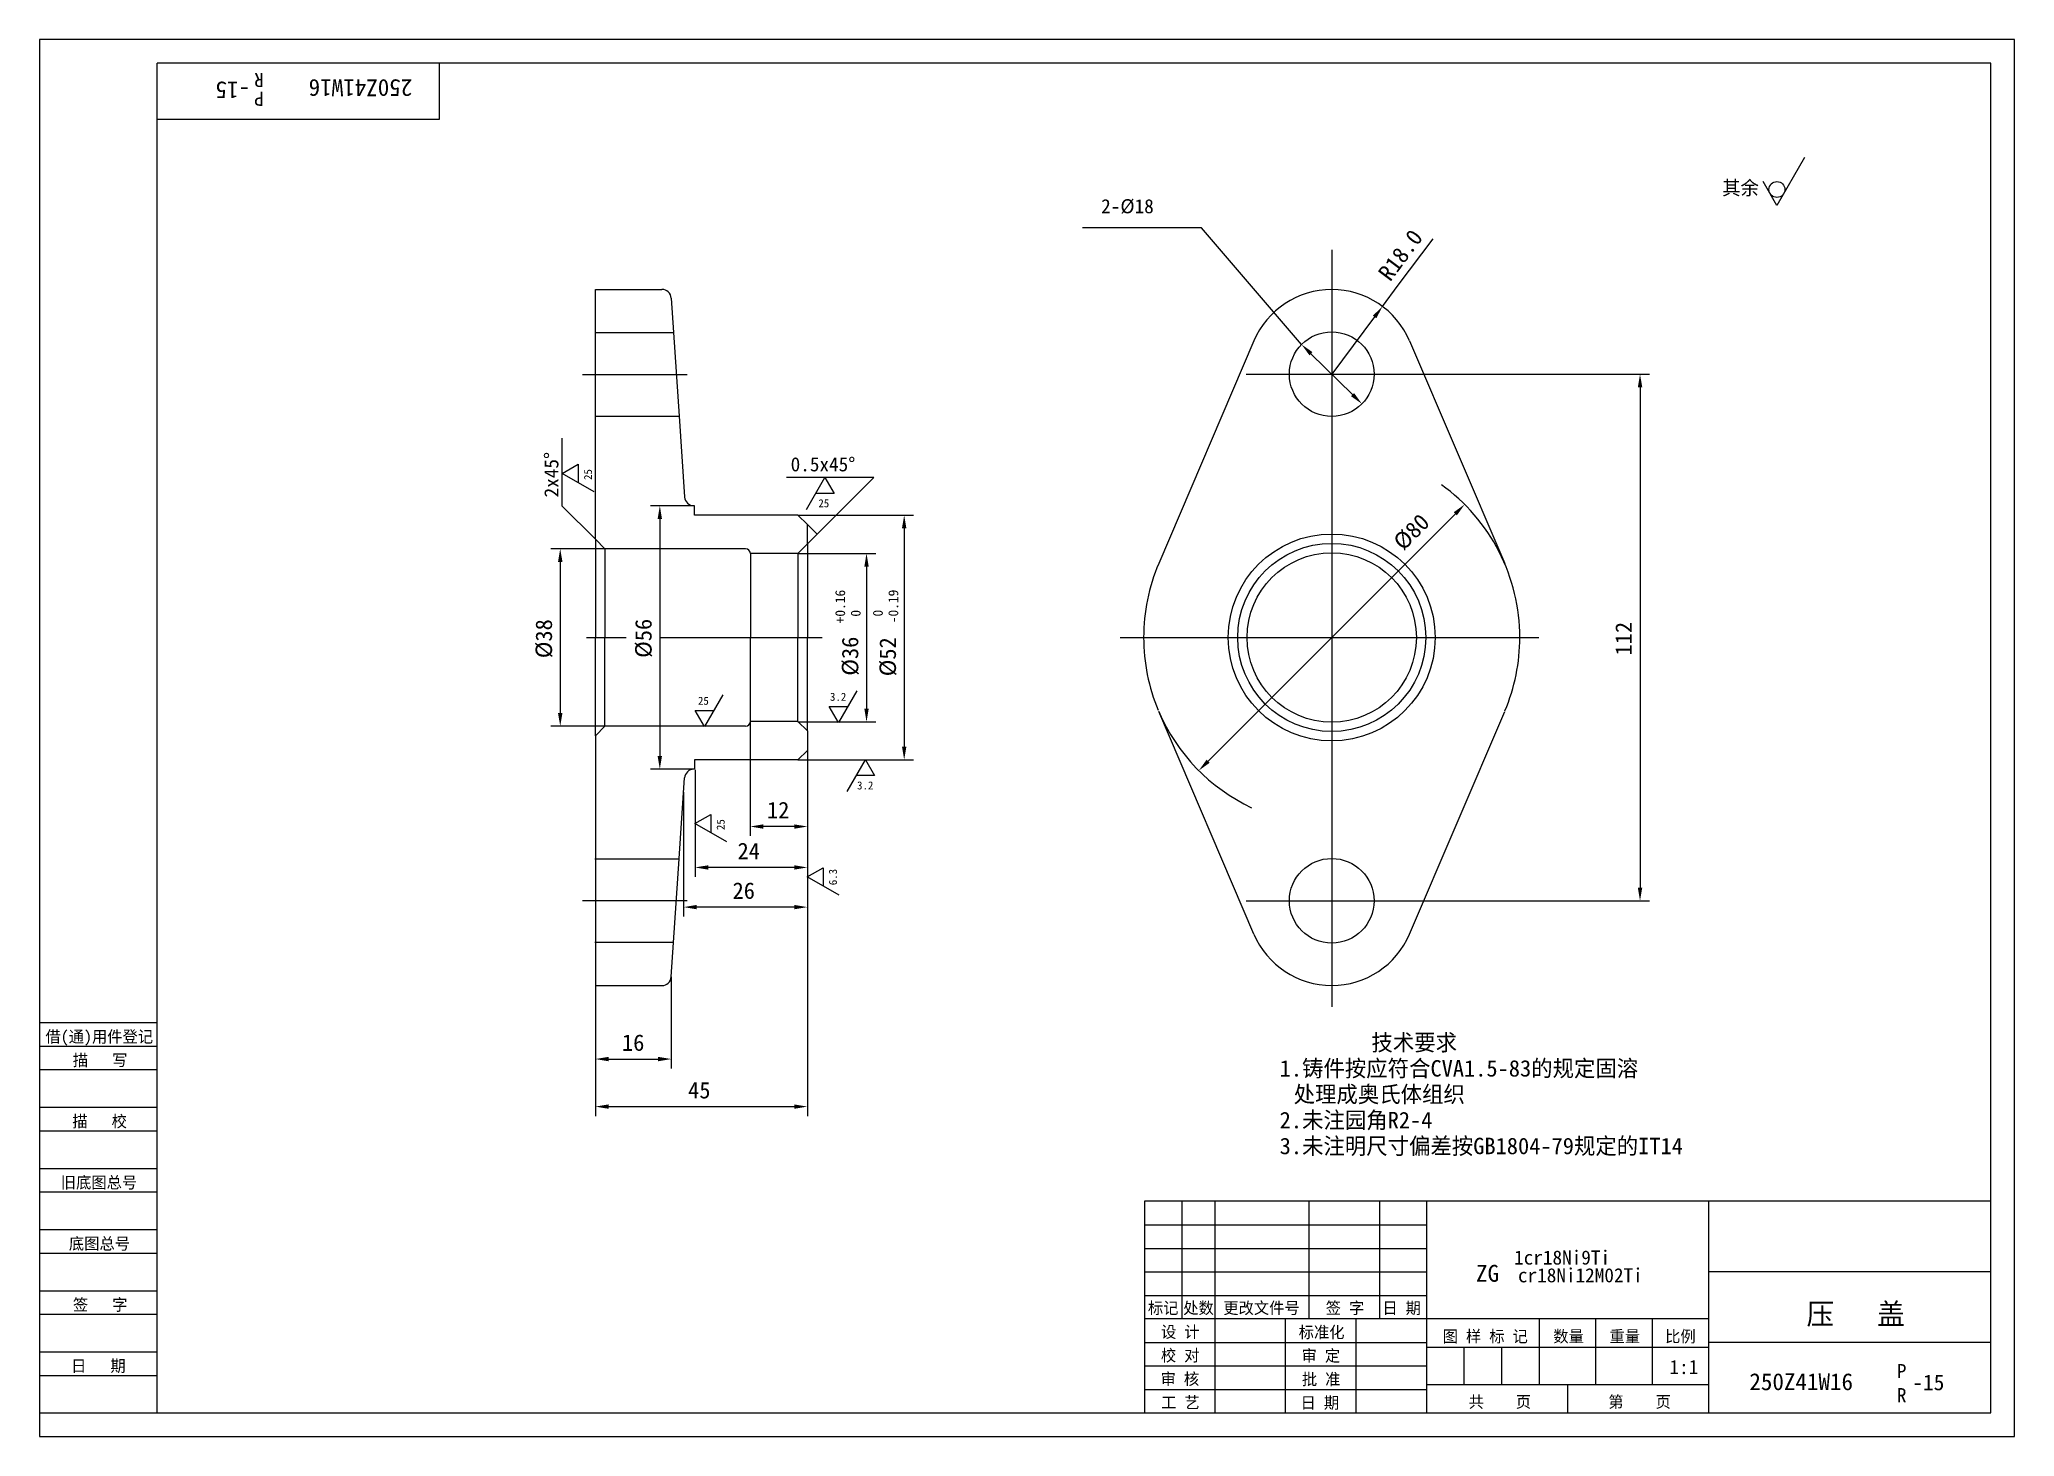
# Model space of a CAD drawing. Header units: metres. Extents: x 0 to 420, y 0 to 297.
import ezdxf

# ---------------------------------------------------------------- set-up
doc = ezdxf.new("R2010")
doc.units = ezdxf.units.M
for name, color, linetype in [('C', 6, 'Continuous'), ('D', 1, 'Continuous'), ('FL', 5, 'Continuous'), ('T', 7, 'Continuous'), ('TL', 4, 'Continuous')]:
    doc.layers.add(name, color=color, linetype=linetype)

# ---------------------------------------------------------------- blocks, each defined once
blk = doc.blocks.new('TUKUN3')
at = {"layer": 'FL'}
for p, q in [((420, 297), (0, 297)), ((0, 297), (0, 0)), ((420, 0), (420, 297)), ((0, 78), (25, 78)), ((0, 70), (25, 70)), ((0, 65), (25, 65)), ((0, 57), (25, 57)), ((0, 52), (25, 52)), ((243, 25), (243, 50)), ((250, 5), (250, 50)), ((270, 25), (270, 50)), ((285, 25), (285, 50)), ((0, 44), (25, 44)), ((235, 45), (295, 45)), ((0, 39), (25, 39)), ((235, 40), (295, 40)), ((235, 35), (295, 35)), ((0, 31), (25, 31)), ((235, 30), (295, 30)), ((0, 26), (25, 26)), ((280, 5), (280, 25)), ((0, 18), (25, 18)), ((235, 20), (295, 20)), ((0, 13), (25, 13)), ((235, 15), (295, 15)), ((235, 10), (295, 10)), ((0, 0), (420, 0))]:
    blk.add_line(p, q, dxfattribs=at)
at = {"layer": 'TL'}
for p, q in [((415, 292), (25, 292)), ((25, 5), (25, 292)), ((85, 292), (85, 280)), ((415, 5), (415, 292)), ((85, 280), (25, 280)), ((0, 88), (25, 88)), ((0, 83), (25, 83)), ((415, 50), (235, 50)), ((235, 50), (235, 5)), ((295, 5), (295, 50)), ((355, 5), (355, 50)), ((415, 35), (355, 35)), ((355, 25), (235, 25)), ((265, 5), (265, 25)), ((319, 11), (319, 25)), ((331, 11), (331, 25)), ((343, 11), (343, 25)), ((295, 19), (355, 19)), ((303, 11), (303, 19)), ((311, 11), (311, 19)), ((415, 20), (355, 20)), ((355, 11), (295, 11)), ((325, 5), (325, 11)), ((0, 5), (415, 5))]:
    blk.add_line(p, q, dxfattribs=at)
at = {"layer": 'T'}
for s, p in [('借(通)用件登记', (1.26, 83.76)), ('描   写', (7.09, 78.76)), ('描   校', (6.98, 65.76)), ('旧底图总号', (4.52, 52.76)), ('底图总号', (6.25, 39.76)), ('签   字', (7.1, 26.76)), ('标记', (235.71, 26.07)), ('处数', (243.22, 26.07)), ('更改文件号', (251.75, 26.07)), ('签 字', (273.53, 26.07)), ('日 期', (285.57, 26.07)), ('设 计', (238.5, 20.99)), ('标准化', (267.77, 20.93)), ('图 样 标 记', (298.4, 20.04)), ('数量', (321.92, 20.04)), ('重量', (333.88, 20.04)), ('比例', (345.7, 20.04)), ('校 对', (238.48, 15.99)), ('审 定', (268.39, 15.93)), ('日   期', (6.72, 13.76)), ('审 核', (238.41, 10.99)), ('批 准', (268.46, 10.93)), ('工 艺', (238.52, 5.99)), ('日 期', (268.18, 5.93)), ('共    页', (303.91, 6.13)), ('第    页', (333.62, 6.13))]:
    blk.add_text(s, height=2.5, dxfattribs=at).set_placement(p)

msp = doc.modelspace()

# ---------------------------------------------------------------- linework, layer by layer
at = {"layer": 'C'}
for p, q in [((274.8, 252.29), (274.8, 91.35)), ((115.46, 225.79), (137.7, 225.79)), ((256.61, 225.85), (293.79, 225.85)), ((116.33, 169.87), (124.79, 169.87)), ((132.11, 169.87), (166.46, 169.87)), ((229.83, 169.87), (314.65, 169.87)), ((314.8, 169.87), (318.87, 169.87)), ((115.46, 113.95), (137.7, 113.95)), ((256.61, 113.89), (293.79, 113.89))]:
    msp.add_line(p, q, dxfattribs=at)
at = {"layer": 'D'}
for p, q in [((375.34, 271.88), (369.48, 261.74)), ((369.48, 261.74), (366.55, 266.81)), ((247.12, 256.95), (221.82, 256.95)), ((268.39, 232.16), (247.12, 256.95)), ((288.96, 244.74), (296.36, 254.61)), ((285.6, 240.25), (288.96, 244.74)), ((283.92, 238.01), (274.8, 225.85)), ((279.22, 221.5), (270.38, 230.2)), ((293.79, 225.85), (342.37, 225.85)), ((340.37, 223.05), (340.37, 116.69)), ((111.15, 210.43), (111.15, 212.23)), ((111.15, 197.82), (111.15, 210.43)), ((111.18, 204.74), (114.56, 206.69)), ((114.56, 206.69), (114.56, 202.79)), ((117.94, 200.84), (111.18, 204.74)), ((163.74, 203.89), (158.88, 203.89)), ((163.11, 197.11), (167.01, 203.87)), ((177.44, 203.89), (163.74, 203.89)), ((167.01, 203.87), (168.96, 200.49)), ((170.37, 196.82), (177.44, 203.89)), ((118.22, 190.75), (111.15, 197.82)), ((139.3, 197.87), (129.92, 197.87)), ((168.96, 200.49), (165.06, 200.49)), ((131.92, 195.07), (131.92, 144.67)), ((161.3, 195.87), (185.88, 195.87)), ((163.3, 189.75), (170.37, 196.82)), ((163.3, 193.87), (165.36, 191.81)), ((301.1, 196.18), (248.51, 143.56)), ((183.88, 193.07), (183.88, 146.67)), ((120.22, 188.75), (108.74, 188.75)), ((110.74, 185.95), (110.74, 153.8)), ((161.3, 187.75), (177.87, 187.75)), ((175.87, 184.95), (175.87, 154.72)), ((145.3, 157.71), (141.4, 150.95)), ((173.79, 158.56), (169.88, 151.8)), ((139.45, 154.33), (143.35, 154.33)), ((141.4, 150.95), (139.45, 154.33)), ((151.12, 151.88), (151.12, 127.68)), ((161.28, 151.92), (177.87, 151.92)), ((167.93, 155.18), (171.83, 155.18)), ((169.88, 151.8), (167.93, 155.18)), ((120.17, 151), (108.74, 151)), ((161.3, 143.87), (185.88, 143.87)), ((163.3, 145.87), (163.3, 127.68)), ((171.74, 137.12), (175.64, 143.88)), ((175.64, 143.88), (177.59, 140.5)), ((139.3, 141.87), (129.92, 141.87)), ((139.41, 141.76), (139.41, 118.98)), ((177.59, 140.5), (173.69, 140.5)), ((136.97, 136.97), (136.97, 110.55)), ((139.39, 130.3), (142.77, 132.25)), ((146.15, 126.4), (139.39, 130.3)), ((142.77, 132.25), (142.77, 128.35)), ((160.5, 129.68), (153.92, 129.68)), ((163.3, 127.68), (163.3, 118.98)), ((160.5, 120.98), (142.21, 120.98)), ((163.27, 118.98), (166.65, 120.93)), ((170.03, 115.08), (163.27, 118.98)), ((163.3, 118.98), (163.3, 110.55)), ((166.65, 120.93), (166.65, 117.03)), ((293.79, 113.89), (342.37, 113.89)), ((160.5, 112.55), (139.77, 112.55)), ((163.3, 110.55), (163.3, 68.13)), ((134.35, 97.74), (134.35, 78.24)), ((118.22, 95.87), (118.22, 78.24)), ((121.02, 80.24), (131.55, 80.24)), ((118.22, 78.24), (118.22, 68.13)), ((121.02, 70.13), (160.5, 70.13))]:
    msp.add_line(p, q, dxfattribs=at)
msp.add_circle((369.48, 265.12), 1.69, dxfattribs=at)
for start, end in [(27.13, 54.3), (203.14, 244.78)]:
    msp.add_arc((274.8, 169.87), 40, start, end, dxfattribs=at)
for points in [[(284.29, 237.73), (283.55, 238.29), (285.6, 240.25)], [(270.06, 229.86), (270.71, 230.53), (268.39, 232.16)], [(339.9, 223.05), (340.84, 223.05), (340.37, 225.85)], [(278.9, 221.17), (279.55, 221.84), (281.22, 219.54)], [(131.45, 195.07), (132.38, 195.07), (131.92, 197.87)], [(301.43, 195.85), (300.77, 196.51), (303.08, 198.16)], [(183.41, 193.07), (184.35, 193.07), (183.88, 195.87)], [(110.27, 185.95), (111.21, 185.95), (110.74, 188.75)], [(175.41, 184.95), (176.34, 184.95), (175.87, 187.75)], [(110.27, 153.8), (111.21, 153.8), (110.74, 151)], [(175.41, 154.72), (176.34, 154.72), (175.87, 151.92)], [(131.45, 144.67), (132.38, 144.67), (131.92, 141.87)], [(183.41, 146.67), (184.35, 146.67), (183.88, 143.87)], [(248.84, 143.23), (248.18, 143.88), (246.53, 141.57)], [(153.92, 130.14), (153.92, 129.21), (151.12, 129.68)], [(160.5, 130.14), (160.5, 129.21), (163.3, 129.68)], [(142.21, 121.44), (142.21, 120.51), (139.41, 120.98)], [(160.5, 121.44), (160.5, 120.51), (163.3, 120.98)], [(339.9, 116.69), (340.84, 116.69), (340.37, 113.89)], [(139.77, 113.01), (139.77, 112.08), (136.97, 112.55)], [(160.5, 113.01), (160.5, 112.08), (163.3, 112.55)], [(121.02, 80.71), (121.02, 79.77), (118.22, 80.24)], [(131.55, 80.71), (131.55, 79.77), (134.35, 80.24)], [(121.02, 70.6), (121.02, 69.67), (118.22, 70.13)], [(160.5, 70.6), (160.5, 69.67), (163.3, 70.13)]]:
    msp.add_solid(points, dxfattribs=at)
at = {"layer": 'TL'}
for p, q in [((118.22, 234.68), (118.22, 243.87)), ((118.22, 243.87), (132.35, 243.87)), ((134.35, 242), (134.84, 234.69)), ((118.11, 234.68), (134.84, 234.68)), ((118.22, 216.9), (118.22, 234.68)), ((134.84, 234.69), (136.03, 216.89)), ((258.25, 232.92), (238.02, 185.59)), ((291.36, 232.92), (311.59, 185.59)), ((118.11, 216.89), (136.03, 216.89)), ((118.22, 190.75), (118.22, 216.9)), ((136.03, 216.89), (137.17, 199.74)), ((139.3, 197.87), (139.17, 197.87)), ((139.3, 195.87), (139.3, 197.87)), ((161.3, 195.87), (139.3, 195.87)), ((163.3, 193.87), (161.3, 195.87)), ((163.3, 189.75), (163.3, 193.87)), ((118.22, 190.75), (118.22, 169.81)), ((120.22, 188.75), (118.22, 190.75)), ((161.3, 187.75), (163.3, 189.75)), ((163.3, 189.75), (163.3, 169.81)), ((120.22, 188.75), (120.22, 169.81)), ((150.17, 188.75), (120.22, 188.75)), ((151.17, 187.75), (151.17, 169.81)), ((161.3, 187.75), (151.17, 187.75)), ((161.3, 187.75), (161.3, 169.81)), ((118.22, 148.99), (118.22, 169.93)), ((120.22, 150.99), (120.22, 169.93)), ((151.17, 151.99), (151.17, 169.93)), ((161.3, 151.99), (161.3, 169.93)), ((163.3, 149.99), (163.3, 169.93)), ((161.3, 151.99), (151.17, 151.99)), ((161.3, 151.99), (163.3, 149.99)), ((258.25, 106.81), (238.02, 154.15)), ((291.36, 106.81), (311.59, 154.15)), ((120.22, 150.99), (118.22, 148.99)), ((118.22, 148.99), (118.22, 122.83)), ((150.17, 150.99), (120.22, 150.99)), ((163.3, 149.99), (163.3, 145.87)), ((161.3, 143.87), (139.3, 143.87)), ((139.3, 143.87), (139.3, 141.87)), ((163.3, 145.87), (161.3, 143.87)), ((136.03, 122.85), (137.17, 140)), ((139.3, 141.87), (139.17, 141.87)), ((118.11, 122.84), (136.03, 122.84)), ((118.22, 122.83), (118.22, 105.06)), ((134.84, 105.05), (136.03, 122.84)), ((118.11, 105.06), (134.84, 105.06)), ((118.22, 105.06), (118.22, 95.87)), ((134.35, 97.74), (134.84, 105.05)), ((118.22, 95.87), (132.35, 95.87))]:
    msp.add_line(p, q, dxfattribs=at)
for centre, radius in [((274.8, 225.85), 9), ((274.8, 169.87), 22), ((274.8, 169.87), 20), ((274.8, 169.87), 18), ((274.8, 113.89), 9)]:
    msp.add_circle(centre, radius, dxfattribs=at)
for centre, radius, start, end in [((132.35, 241.87), 2, 3.82, 90), ((274.8, 225.85), 18, 23.14, 156.86), ((139.17, 199.87), 2, 183.82, 270), ((150.17, 187.75), 1, 0, 90), ((274.8, 169.87), 40, 156.86, 180), ((274.8, 169.87), 40, 0, 27.13), ((274.8, 169.87), 40, 180, 202.75), ((274.8, 169.87), 40, 337.07, 0), ((150.17, 151.99), 1, 270, 0), ((139.17, 139.87), 2, 90, 176.18), ((274.8, 113.89), 18, 203.14, 336.86), ((132.35, 97.87), 2, 270, 356.18)]:
    msp.add_arc(centre, radius, start, end, dxfattribs=at)

# ---------------------------------------------------------------- block references
at = {"layer": 'D'}
msp.add_blockref('TUKUN3', (0, 0), dxfattribs=at)

# ---------------------------------------------------------------- texts
for s, height, rotation, p in [('R', 3, 180, (47.7, 289.88)), ('-15', 3.6, 180, (44.77, 288.04)), ('P', 3, 180, (47.7, 285.89)), ('250Z41W16', 3.6, 180, (79.28, 288.52)), ('R18.0', 3.5, 53.15, (287.23, 245.36)), ('2x45%%d', 3, 90, (110.35, 199.65)), ('25', 1.7, 90, (117.49, 203.36)), ('%%C80', 3.5, 45.02, (290.02, 188.16)), ('+0.16', 2.1, 90, (171.32, 172.87)), ('-0.19', 2.1, 90, (182.62, 172.9)), ('%%C38', 3.5, 90, (108.99, 165.46)), ('%%c56', 3.5, 90, (130.17, 165.54)), (' 0', 2.1, 90, (174.61, 172.87)), (' 0', 2.1, 90, (179.33, 172.9)), ('112', 3.5, 90, (338.62, 166.04)), ('%%c36', 3.5, 90, (174.12, 161.75)), ('%%C52', 3.5, 90, (182.13, 161.62)), ('25', 1.7, 90, (145.7, 128.93)), ('6.3', 1.7, 90, (169.58, 117.2))]:
    msp.add_text(s, height=height, rotation=rotation, dxfattribs=at).set_placement(p)
for s, height, p in [('其余', 3, (357.84, 263.95)), ('2-%%C18', 3, (225.77, 260.06)), ('0.5x45%%d', 3, (159.74, 205.19)), ('25', 1.7, (165.63, 197.56)), ('25', 1.7, (140.03, 155.56)), ('3.2', 1.7, (168.1, 156.41)), ('3.2', 1.7, (173.86, 137.57)), ('12', 3.5, (154.71, 131.43)), ('24', 3.5, (148.44, 122.73)), ('26', 3.5, (147.38, 114.3)), ('16', 3.5, (123.87, 81.99)), ('技术要求', 3.5, (283.25, 82.02)), ('1.铸件按应符合CVA1.5-83的规定固溶', 3.5, (263.73, 76.52)), ('45', 3.5, (137.93, 71.88)), ('处理成奥氏体组织', 3.5, (266.71, 71.02)), ('2.未注园角R2-4', 3.5, (263.73, 65.52)), ('3.未注明尺寸偏差按GB1804-79规定的IT14', 3.5, (263.73, 60.02)), ('1cr18Ni9Ti', 3, (313.59, 36.55)), ('ZG', 3.6, (305.49, 32.89)), ('cr18Ni12M02Ti', 3, (314.41, 32.78)), ('压   盖', 4.5, (375.78, 23.81)), ('1:1', 3, (346.63, 13.27)), ('250Z41W16', 3.6, (363.62, 9.85)), ('P', 3, (394.98, 12.41)), ('-15', 3.34, (398.27, 9.83)), ('R', 3, (394.98, 7.29))]:
    msp.add_text(s, height=height, dxfattribs=at).set_placement(p)

doc.saveas('drawing.dxf')
